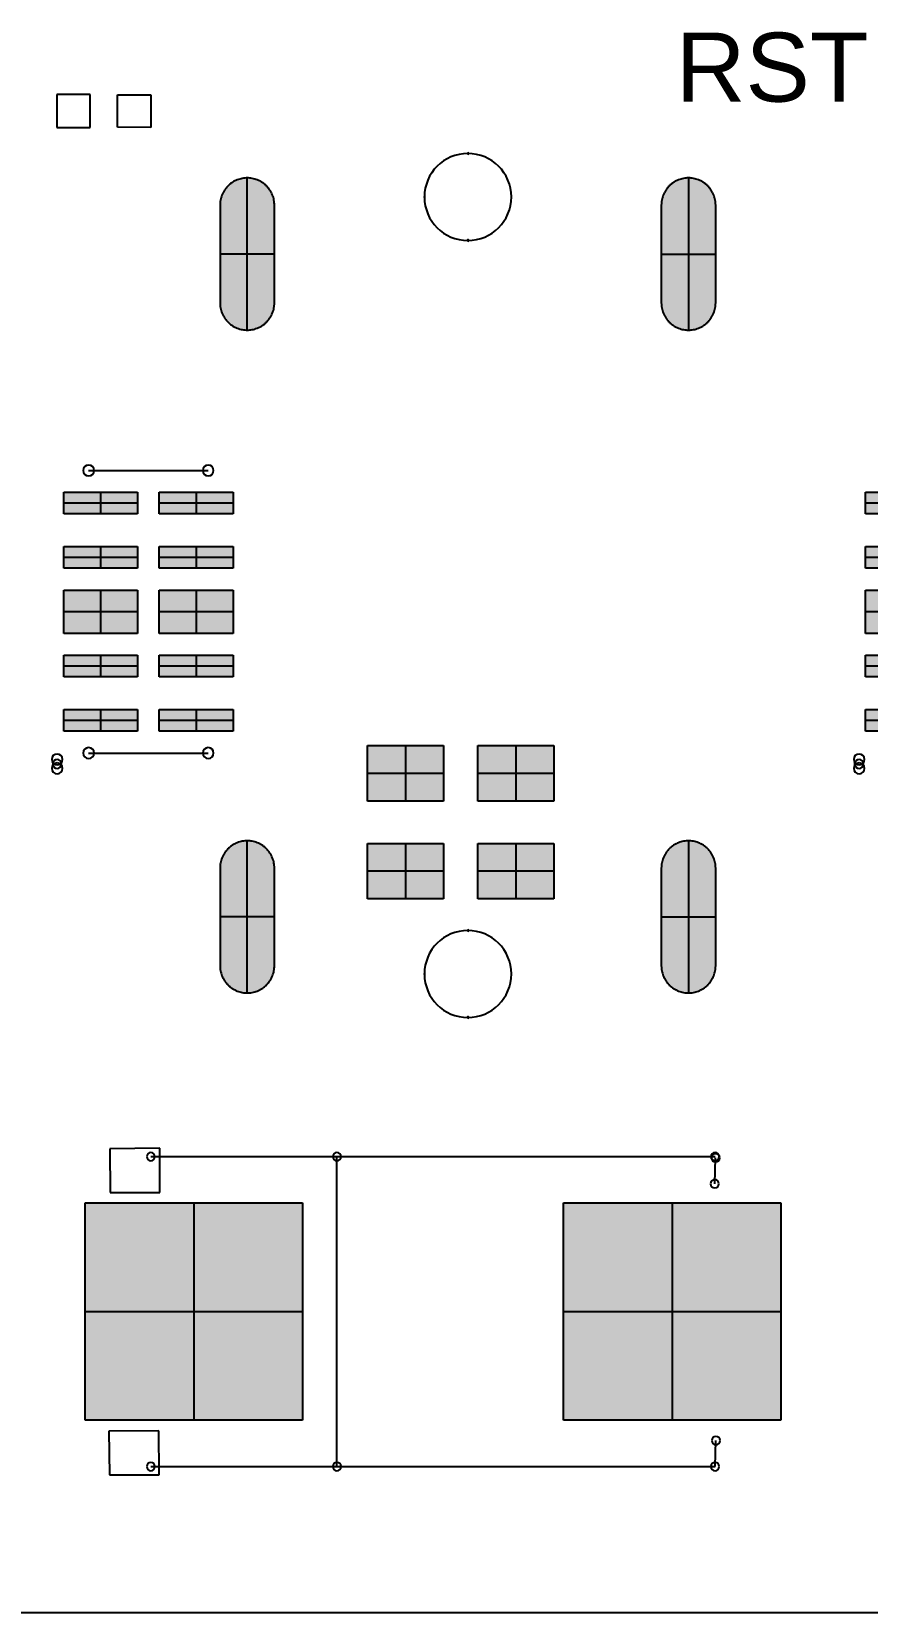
# Model space of a CAD drawing. Header units: millimetres. Extents: x -0.1 to 90.1, y -0.1 to 60.1.
# Drawn here: x 59.99 to 67.68, y 0 to 14.55 of the extents above; entities that cross this region are included whole.
import ezdxf

# ---------------------------------------------------------------- set-up
doc = ezdxf.new("R2010")
doc.units = ezdxf.units.MM
doc.layers.get('0').update_dxf_attribs({"color": 18, "true_color": 0x000000})
for name, color, linetype, true_color in [('Bottom Overlay', 54, 'Continuous', 0x999900), ('Bottom Paste', 16, 'Continuous', 0x7f0000), ('Mechanical 1', 6, 'Continuous', 0xff00ff), ('Pad Holes', 156, 'Continuous', 0x003f7f)]:
    doc.layers.add(name, color=color, linetype=linetype, true_color=true_color)
doc.styles.add('Arial Regular', font='arial.ttf')

# ---------------------------------------------------------------- blocks, each defined once
blk = doc.blocks.new('R0402_B_326')
at = {"layer": 'Bottom Paste', "true_color": 0x7f0000}
for points in [[(-0.195, 0.35), (-0.195, -0.35), (-0.705, -0.35), (-0.705, 0.35)], [(0.705, 0.35), (0.705, -0.35), (0.195, -0.35), (0.195, 0.35)]]:
    blk.add_hatch(color=16, dxfattribs=at).paths.add_polyline_path(points, flags=0)
at = {"layer": 'Bottom Paste', "color": 16, "true_color": 0x7f0000}
for p, q in [((-0.45, 0.35), (-0.45, -0.35)), ((0.45, 0.35), (0.45, -0.35)), ((-0.705, 0), (-0.195, 0)), ((0.195, 0), (0.705, 0))]:
    blk.add_line(p, q, dxfattribs=at)
for points in [[(-0.705, -0.35), (-0.705, 0), (-0.705, 0.35)], [(-0.705, 0.35), (-0.45, 0.35), (-0.195, 0.35)], [(-0.195, 0.35), (-0.195, 0), (-0.195, -0.35)], [(0.195, -0.35), (0.195, 0), (0.195, 0.35)], [(0.195, 0.35), (0.45, 0.35), (0.705, 0.35)], [(0.705, 0.35), (0.705, 0), (0.705, -0.35)], [(-0.195, -0.35), (-0.45, -0.35), (-0.705, -0.35)], [(0.705, -0.35), (0.45, -0.35), (0.195, -0.35)]]:
    blk.add_open_spline(points, degree=2, dxfattribs=at)
blk = doc.blocks.new('R0402_B_325')
at = {"layer": 'Bottom Paste', "true_color": 0x7f0000}
for points in [[(-0.195, 0.35), (-0.195, -0.35), (-0.705, -0.35), (-0.705, 0.35)], [(0.705, 0.35), (0.705, -0.35), (0.195, -0.35), (0.195, 0.35)]]:
    blk.add_hatch(color=16, dxfattribs=at).paths.add_polyline_path(points, flags=0)
at = {"layer": 'Bottom Paste', "color": 16, "true_color": 0x7f0000}
for p, q in [((-0.45, 0.35), (-0.45, -0.35)), ((0.45, 0.35), (0.45, -0.35)), ((-0.705, 0), (-0.195, 0)), ((0.195, 0), (0.705, 0))]:
    blk.add_line(p, q, dxfattribs=at)
for points in [[(-0.705, -0.35), (-0.705, 0), (-0.705, 0.35)], [(-0.705, 0.35), (-0.45, 0.35), (-0.195, 0.35)], [(-0.195, 0.35), (-0.195, 0), (-0.195, -0.35)], [(0.195, -0.35), (0.195, 0), (0.195, 0.35)], [(0.195, 0.35), (0.45, 0.35), (0.705, 0.35)], [(0.705, 0.35), (0.705, 0), (0.705, -0.35)], [(-0.195, -0.35), (-0.45, -0.35), (-0.705, -0.35)], [(0.705, -0.35), (0.45, -0.35), (0.195, -0.35)]]:
    blk.add_open_spline(points, degree=2, dxfattribs=at)
blk = doc.blocks.new('SLP2510P8_L2_5_W1_0_P0_50_BL_B_278')
at = {"layer": 'Bottom Paste', "true_color": 0x7f0000}
for points in [[(-1.1, 0.78), (-0.9, 0.78), (-0.9, 0.1), (-1.1, 0.1)], [(-0.6, 0.78), (-0.4, 0.78), (-0.4, 0.1), (-0.6, 0.1)], [(-0.2, 0.78), (0.2, 0.78), (0.2, 0.1), (-0.2, 0.1)], [(0.4, 0.78), (0.6, 0.78), (0.6, 0.1), (0.4, 0.1)], [(0.9, 0.78), (1.1, 0.78), (1.1, 0.1), (0.9, 0.1)], [(-1.1, -0.1), (-0.9, -0.1), (-0.9, -0.78), (-1.1, -0.78)], [(-0.6, -0.1), (-0.4, -0.1), (-0.4, -0.78), (-0.6, -0.78)], [(-0.2, -0.1), (0.2, -0.1), (0.2, -0.78), (-0.2, -0.78)], [(0.4, -0.1), (0.6, -0.1), (0.6, -0.78), (0.4, -0.78)], [(0.9, -0.1), (1.1, -0.1), (1.1, -0.78), (0.9, -0.78)]]:
    blk.add_hatch(color=16, dxfattribs=at).paths.add_polyline_path(points, flags=0)
at = {"layer": 'Bottom Overlay'}
for points in [[(-1.3, 0.55), (-1.3, -0.55)], [(1.3, 0.55), (1.3, -0.55)]]:
    blk.add_lwpolyline(points, dxfattribs=at)
for centre, radius, start, end in [((-1.441, 0.84), 0.05, 0, 180), ((-1.4, 0.84), 0.0411, 0, 180), ((-1.359, 0.84), 0.05, 0, 180), ((-1.441, 0.84), 0.05, 180, 0), ((-1.4, 0.84), 0.0411, 180, 0), ((-1.359, 0.84), 0.05, 180, 0), ((-1.3, 0.55), 0.05, 0, 180), ((1.3, 0.55), 0.05, 0, 180), ((-1.3, 0.55), 0.05, 180, 0), ((1.3, 0.55), 0.05, 180, 0), ((-1.3, -0.55), 0.05, 0, 180), ((-1.3, -0.55), 0.05, 180, 0), ((1.3, -0.55), 0.05, 0, 180), ((1.3, -0.55), 0.05, 180, 0)]:
    blk.add_arc(centre, radius, start, end, dxfattribs=at)
at = {"layer": 'Bottom Paste', "color": 16, "true_color": 0x7f0000}
for p, q in [((-1, 0.1), (-1, 0.78)), ((-0.5, 0.1), (-0.5, 0.78)), ((0, 0.1), (0, 0.78)), ((0.5, 0.1), (0.5, 0.78)), ((1, 0.1), (1, 0.78)), ((-0.9, 0.44), (-1.1, 0.44)), ((-0.4, 0.44), (-0.6, 0.44)), ((0.2, 0.44), (-0.2, 0.44)), ((0.6, 0.44), (0.4, 0.44)), ((1.1, 0.44), (0.9, 0.44)), ((-1, -0.78), (-1, -0.1)), ((-0.5, -0.78), (-0.5, -0.1)), ((0, -0.78), (0, -0.1)), ((0.5, -0.78), (0.5, -0.1)), ((1, -0.78), (1, -0.1)), ((-0.9, -0.44), (-1.1, -0.44)), ((-0.4, -0.44), (-0.6, -0.44)), ((0.2, -0.44), (-0.2, -0.44)), ((0.6, -0.44), (0.4, -0.44)), ((1.1, -0.44), (0.9, -0.44))]:
    blk.add_line(p, q, dxfattribs=at)
for points in [[(-1.1, 0.78), (-1, 0.78), (-0.9, 0.78)], [(-1.1, 0.1), (-1.1, 0.44), (-1.1, 0.78)], [(-0.9, 0.78), (-0.9, 0.44), (-0.9, 0.1)], [(-0.6, 0.78), (-0.5, 0.78), (-0.4, 0.78)], [(-0.6, 0.1), (-0.6, 0.44), (-0.6, 0.78)], [(-0.4, 0.78), (-0.4, 0.44), (-0.4, 0.1)], [(-0.2, 0.78), (0, 0.78), (0.2, 0.78)], [(-0.2, 0.1), (-0.2, 0.44), (-0.2, 0.78)], [(0.2, 0.78), (0.2, 0.44), (0.2, 0.1)], [(0.4, 0.78), (0.5, 0.78), (0.6, 0.78)], [(0.4, 0.1), (0.4, 0.44), (0.4, 0.78)], [(0.6, 0.78), (0.6, 0.44), (0.6, 0.1)], [(0.9, 0.78), (1, 0.78), (1.1, 0.78)], [(0.9, 0.1), (0.9, 0.44), (0.9, 0.78)], [(1.1, 0.78), (1.1, 0.44), (1.1, 0.1)], [(-0.9, 0.1), (-1, 0.1), (-1.1, 0.1)], [(-0.4, 0.1), (-0.5, 0.1), (-0.6, 0.1)], [(0.2, 0.1), (0, 0.1), (-0.2, 0.1)], [(0.6, 0.1), (0.5, 0.1), (0.4, 0.1)], [(1.1, 0.1), (1, 0.1), (0.9, 0.1)], [(-1.1, -0.1), (-1, -0.1), (-0.9, -0.1)], [(-1.1, -0.78), (-1.1, -0.44), (-1.1, -0.1)], [(-0.9, -0.1), (-0.9, -0.44), (-0.9, -0.78)], [(-0.6, -0.1), (-0.5, -0.1), (-0.4, -0.1)], [(-0.6, -0.78), (-0.6, -0.44), (-0.6, -0.1)], [(-0.4, -0.1), (-0.4, -0.44), (-0.4, -0.78)], [(-0.2, -0.1), (0, -0.1), (0.2, -0.1)], [(-0.2, -0.78), (-0.2, -0.44), (-0.2, -0.1)], [(0.2, -0.1), (0.2, -0.44), (0.2, -0.78)], [(0.4, -0.1), (0.5, -0.1), (0.6, -0.1)], [(0.4, -0.78), (0.4, -0.44), (0.4, -0.1)], [(0.6, -0.1), (0.6, -0.44), (0.6, -0.78)], [(0.9, -0.1), (1, -0.1), (1.1, -0.1)], [(0.9, -0.78), (0.9, -0.44), (0.9, -0.1)], [(1.1, -0.1), (1.1, -0.44), (1.1, -0.78)], [(-0.9, -0.78), (-1, -0.78), (-1.1, -0.78)], [(-0.4, -0.78), (-0.5, -0.78), (-0.6, -0.78)], [(0.2, -0.78), (0, -0.78), (-0.2, -0.78)], [(0.6, -0.78), (0.5, -0.78), (0.4, -0.78)], [(1.1, -0.78), (1, -0.78), (0.9, -0.78)]]:
    blk.add_open_spline(points, degree=2, dxfattribs=at)
blk = doc.blocks.new('SLP2510P8_L2_5_W1_0_P0_50_BL_B_276')
at = {"layer": 'Bottom Paste', "true_color": 0x7f0000}
for points in [[(-1.1, 0.78), (-0.9, 0.78), (-0.9, 0.1), (-1.1, 0.1)], [(-0.6, 0.78), (-0.4, 0.78), (-0.4, 0.1), (-0.6, 0.1)], [(-0.2, 0.78), (0.2, 0.78), (0.2, 0.1), (-0.2, 0.1)], [(0.4, 0.78), (0.6, 0.78), (0.6, 0.1), (0.4, 0.1)], [(0.9, 0.78), (1.1, 0.78), (1.1, 0.1), (0.9, 0.1)], [(-1.1, -0.1), (-0.9, -0.1), (-0.9, -0.78), (-1.1, -0.78)], [(-0.6, -0.1), (-0.4, -0.1), (-0.4, -0.78), (-0.6, -0.78)], [(-0.2, -0.1), (0.2, -0.1), (0.2, -0.78), (-0.2, -0.78)], [(0.4, -0.1), (0.6, -0.1), (0.6, -0.78), (0.4, -0.78)], [(0.9, -0.1), (1.1, -0.1), (1.1, -0.78), (0.9, -0.78)]]:
    blk.add_hatch(color=16, dxfattribs=at).paths.add_polyline_path(points, flags=0)
at = {"layer": 'Bottom Overlay'}
for points in [[(-1.3, 0.55), (-1.3, -0.55)], [(1.3, 0.55), (1.3, -0.55)]]:
    blk.add_lwpolyline(points, dxfattribs=at)
for centre, radius, start, end in [((-1.441, 0.84), 0.05, 0, 180), ((-1.4, 0.84), 0.0411, 0, 180), ((-1.359, 0.84), 0.05, 0, 180), ((-1.441, 0.84), 0.05, 180, 0), ((-1.4, 0.84), 0.0411, 180, 0), ((-1.359, 0.84), 0.05, 180, 0), ((-1.3, 0.55), 0.05, 0, 180), ((1.3, 0.55), 0.05, 0, 180), ((-1.3, 0.55), 0.05, 180, 0), ((1.3, 0.55), 0.05, 180, 0), ((-1.3, -0.55), 0.05, 0, 180), ((-1.3, -0.55), 0.05, 180, 0), ((1.3, -0.55), 0.05, 0, 180), ((1.3, -0.55), 0.05, 180, 0)]:
    blk.add_arc(centre, radius, start, end, dxfattribs=at)
at = {"layer": 'Bottom Paste', "color": 16, "true_color": 0x7f0000}
for p, q in [((-1, 0.1), (-1, 0.78)), ((-0.5, 0.1), (-0.5, 0.78)), ((0, 0.1), (0, 0.78)), ((0.5, 0.1), (0.5, 0.78)), ((1, 0.1), (1, 0.78)), ((-0.9, 0.44), (-1.1, 0.44)), ((-0.4, 0.44), (-0.6, 0.44)), ((0.2, 0.44), (-0.2, 0.44)), ((0.6, 0.44), (0.4, 0.44)), ((1.1, 0.44), (0.9, 0.44)), ((-1, -0.78), (-1, -0.1)), ((-0.5, -0.78), (-0.5, -0.1)), ((0, -0.78), (0, -0.1)), ((0.5, -0.78), (0.5, -0.1)), ((1, -0.78), (1, -0.1)), ((-0.9, -0.44), (-1.1, -0.44)), ((-0.4, -0.44), (-0.6, -0.44)), ((0.2, -0.44), (-0.2, -0.44)), ((0.6, -0.44), (0.4, -0.44)), ((1.1, -0.44), (0.9, -0.44))]:
    blk.add_line(p, q, dxfattribs=at)
for points in [[(-1.1, 0.78), (-1, 0.78), (-0.9, 0.78)], [(-1.1, 0.1), (-1.1, 0.44), (-1.1, 0.78)], [(-0.9, 0.78), (-0.9, 0.44), (-0.9, 0.1)], [(-0.6, 0.78), (-0.5, 0.78), (-0.4, 0.78)], [(-0.6, 0.1), (-0.6, 0.44), (-0.6, 0.78)], [(-0.4, 0.78), (-0.4, 0.44), (-0.4, 0.1)], [(-0.2, 0.78), (0, 0.78), (0.2, 0.78)], [(-0.2, 0.1), (-0.2, 0.44), (-0.2, 0.78)], [(0.2, 0.78), (0.2, 0.44), (0.2, 0.1)], [(0.4, 0.78), (0.5, 0.78), (0.6, 0.78)], [(0.4, 0.1), (0.4, 0.44), (0.4, 0.78)], [(0.6, 0.78), (0.6, 0.44), (0.6, 0.1)], [(0.9, 0.78), (1, 0.78), (1.1, 0.78)], [(0.9, 0.1), (0.9, 0.44), (0.9, 0.78)], [(1.1, 0.78), (1.1, 0.44), (1.1, 0.1)], [(-0.9, 0.1), (-1, 0.1), (-1.1, 0.1)], [(-0.4, 0.1), (-0.5, 0.1), (-0.6, 0.1)], [(0.2, 0.1), (0, 0.1), (-0.2, 0.1)], [(0.6, 0.1), (0.5, 0.1), (0.4, 0.1)], [(1.1, 0.1), (1, 0.1), (0.9, 0.1)], [(-1.1, -0.1), (-1, -0.1), (-0.9, -0.1)], [(-1.1, -0.78), (-1.1, -0.44), (-1.1, -0.1)], [(-0.9, -0.1), (-0.9, -0.44), (-0.9, -0.78)], [(-0.6, -0.1), (-0.5, -0.1), (-0.4, -0.1)], [(-0.6, -0.78), (-0.6, -0.44), (-0.6, -0.1)], [(-0.4, -0.1), (-0.4, -0.44), (-0.4, -0.78)], [(-0.2, -0.1), (0, -0.1), (0.2, -0.1)], [(-0.2, -0.78), (-0.2, -0.44), (-0.2, -0.1)], [(0.2, -0.1), (0.2, -0.44), (0.2, -0.78)], [(0.4, -0.1), (0.5, -0.1), (0.6, -0.1)], [(0.4, -0.78), (0.4, -0.44), (0.4, -0.1)], [(0.6, -0.1), (0.6, -0.44), (0.6, -0.78)], [(0.9, -0.1), (1, -0.1), (1.1, -0.1)], [(0.9, -0.78), (0.9, -0.44), (0.9, -0.1)], [(1.1, -0.1), (1.1, -0.44), (1.1, -0.78)], [(-0.9, -0.78), (-1, -0.78), (-1.1, -0.78)], [(-0.4, -0.78), (-0.5, -0.78), (-0.6, -0.78)], [(0.2, -0.78), (0, -0.78), (-0.2, -0.78)], [(0.6, -0.78), (0.5, -0.78), (0.4, -0.78)], [(1.1, -0.78), (1, -0.78), (0.9, -0.78)]]:
    blk.add_open_spline(points, degree=2, dxfattribs=at)
blk = doc.blocks.new('SMA_L4_3_W2_6_LS5_1_RD_B_275')
at = {"layer": 'Bottom Paste', "true_color": 0x7f0000}
for points in [[(-1.2, -1), (-3.2, -1), (-3.2, 1), (-1.2, 1)], [(3.2, -1), (1.2, -1), (1.2, 1), (3.2, 1)]]:
    blk.add_hatch(color=16, dxfattribs=at).paths.add_polyline_path(points, flags=0)
at = {"layer": 'Bottom Overlay'}
for p, q in [((-2.513, 1.503), (-2.973, 1.498)), ((-2.973, 1.498), (-2.969, 1.096)), ((-2.512, 1.096), (-2.513, 1.503)), ((-2.969, 1.096), (-2.512, 1.096)), ((-2.521, -1.096), (-2.981, -1.1)), ((-2.981, -1.1), (-2.977, -1.502)), ((-2.52, -1.502), (-2.521, -1.096)), ((-2.977, -1.502), (-2.52, -1.502))]:
    blk.add_line(p, q, dxfattribs=at)
for points in [[(-2.596, 1.426), (2.596, 1.426)], [(-0.884, -1.426), (-0.884, 1.426)], [(2.593, 1.176), (2.6, 1.415)], [(2.596, -1.426), (2.603, -1.187)], [(-2.596, -1.426), (2.596, -1.426)]]:
    blk.add_lwpolyline(points, dxfattribs=at)
for centre, start, end in [((-2.596, 1.426), 0, 180), ((-0.884, 1.426), 0, 180), ((2.596, 1.426), 0, 180), ((-2.596, 1.426), 180, 0), ((-0.884, 1.426), 180, 0), ((2.596, 1.426), 180, 0), ((2.6, 1.415), 0, 180), ((2.6, 1.415), 180, 0), ((2.593, 1.176), 0, 180), ((2.593, 1.176), 180, 0), ((2.603, -1.187), 0, 180), ((2.603, -1.187), 180, 0), ((-2.596, -1.426), 0, 180), ((-2.596, -1.426), 180, 0), ((-0.884, -1.426), 0, 180), ((-0.884, -1.426), 180, 0), ((2.596, -1.426), 0, 180), ((2.596, -1.426), 0, 180), ((2.596, -1.426), 180, 0), ((2.596, -1.426), 180, 0)]:
    blk.add_arc(centre, 0.0381, start, end, dxfattribs=at)
at = {"layer": 'Bottom Paste', "color": 16, "true_color": 0x7f0000}
for p, q in [((-2.2, 1), (-2.2, -1)), ((2.2, 1), (2.2, -1)), ((-3.2, 0), (-1.2, 0)), ((1.2, 0), (3.2, 0))]:
    blk.add_line(p, q, dxfattribs=at)
for points in [[(-3.2, -1), (-3.2, 0), (-3.2, 1)], [(-3.2, 1), (-2.2, 1), (-1.2, 1)], [(-1.2, 1), (-1.2, 0), (-1.2, -1)], [(1.2, -1), (1.2, 0), (1.2, 1)], [(1.2, 1), (2.2, 1), (3.2, 1)], [(3.2, 1), (3.2, 0), (3.2, -1)], [(-1.2, -1), (-2.2, -1), (-3.2, -1)], [(3.2, -1), (2.2, -1), (1.2, -1)]]:
    blk.add_open_spline(points, degree=2, dxfattribs=at)
blk = doc.blocks.new('C0201_B_217')
at = {"layer": 'Bottom Paste'}
for p, q in [((-0.432, 0.152), (-0.124, 0.149)), ((-0.432, -0.149), (-0.432, 0.152)), ((-0.124, 0.149), (-0.124, -0.149)), ((0.432, 0.152), (0.127, 0.152)), ((0.127, 0.152), (0.127, -0.152)), ((0.432, -0.152), (0.432, 0.152)), ((-0.124, -0.149), (-0.432, -0.149)), ((0.127, -0.152), (0.432, -0.152))]:
    blk.add_line(p, q, dxfattribs=at)
blk = doc.blocks.new('USB_C_SMD_TYPEC_305_ACP16H458_52')
at = {"layer": 'Pad Holes', "true_color": 0x000000}
for points in [[(-2.6, 1.78), (-2.591, 1.78), (-2.583, 1.781), (-2.574, 1.781), (-2.566, 1.782), (-2.557, 1.784), (-2.549, 1.785), (-2.54, 1.787), (-2.532, 1.79), (-2.524, 1.792), (-2.515, 1.795), (-2.507, 1.798), (-2.499, 1.801), (-2.491, 1.805), (-2.484, 1.809), (-2.476, 1.813), (-2.469, 1.817), (-2.461, 1.822), (-2.454, 1.827), (-2.447, 1.832), (-2.441, 1.837), (-2.434, 1.843), (-2.428, 1.849), (-2.422, 1.855), (-2.416, 1.861), (-2.41, 1.868), (-2.404, 1.874), (-2.399, 1.881), (-2.394, 1.888), (-2.389, 1.895), (-2.385, 1.903), (-2.381, 1.91), (-2.377, 1.918), (-2.373, 1.926), (-2.369, 1.933), (-2.366, 1.941), (-2.363, 1.95), (-2.361, 1.958), (-2.358, 1.966), (-2.356, 1.974), (-2.354, 1.983), (-2.353, 1.991), (-2.352, 2), (-2.351, 2.009), (-2.35, 2.017), (-2.35, 2.026), (-2.35, 2.034), (-2.35, 2.043), (-2.351, 2.052), (-2.352, 2.06), (-2.353, 2.069), (-2.354, 2.077), (-2.356, 2.086), (-2.358, 2.094), (-2.361, 2.102), (-2.363, 2.111), (-2.366, 2.119), (-2.369, 2.127), (-2.373, 2.135), (-2.377, 2.142), (-2.381, 2.15), (-2.385, 2.158), (-2.389, 2.165), (-2.394, 2.172), (-2.399, 2.179), (-2.404, 2.186), (-2.41, 2.193), (-2.416, 2.199), (-2.422, 2.205), (-2.428, 2.211), (-2.434, 2.217), (-2.441, 2.223), (-2.447, 2.228), (-2.454, 2.233), (-2.461, 2.238), (-2.469, 2.243), (-2.476, 2.247), (-2.484, 2.251), (-2.491, 2.255), (-2.499, 2.259), (-2.507, 2.262), (-2.515, 2.265), (-2.524, 2.268), (-2.532, 2.271), (-2.54, 2.273), (-2.549, 2.275), (-2.557, 2.276), (-2.566, 2.278), (-2.574, 2.279), (-2.583, 2.28), (-2.591, 2.28), (-2.6, 2.28), (-3.5, 2.28), (-3.509, 2.28), (-3.517, 2.28), (-3.526, 2.279), (-3.534, 2.278), (-3.543, 2.276), (-3.551, 2.275), (-3.56, 2.273), (-3.568, 2.271), (-3.576, 2.268), (-3.585, 2.265), (-3.593, 2.262), (-3.601, 2.259), (-3.608, 2.255), (-3.616, 2.251), (-3.624, 2.247), (-3.631, 2.243), (-3.638, 2.238), (-3.645, 2.233), (-3.652, 2.228), (-3.659, 2.223), (-3.666, 2.217), (-3.672, 2.211), (-3.678, 2.205), (-3.684, 2.199), (-3.69, 2.193), (-3.695, 2.186), (-3.701, 2.179), (-3.706, 2.172), (-3.71, 2.165), (-3.715, 2.158), (-3.719, 2.15), (-3.723, 2.142), (-3.727, 2.135), (-3.73, 2.127), (-3.734, 2.119), (-3.737, 2.111), (-3.739, 2.102), (-3.742, 2.094), (-3.744, 2.086), (-3.745, 2.077), (-3.747, 2.069), (-3.748, 2.06), (-3.749, 2.052), (-3.75, 2.043), (-3.75, 2.034), (-3.75, 2.026), (-3.75, 2.017), (-3.749, 2.009), (-3.748, 2), (-3.747, 1.991), (-3.745, 1.983), (-3.744, 1.974), (-3.742, 1.966), (-3.739, 1.958), (-3.737, 1.95), (-3.734, 1.941), (-3.73, 1.933), (-3.727, 1.926), (-3.723, 1.918), (-3.719, 1.91), (-3.715, 1.903), (-3.71, 1.895), (-3.706, 1.888), (-3.701, 1.881), (-3.695, 1.874), (-3.69, 1.868), (-3.684, 1.861), (-3.678, 1.855), (-3.672, 1.849), (-3.666, 1.843), (-3.659, 1.837), (-3.652, 1.832), (-3.645, 1.827), (-3.638, 1.822), (-3.631, 1.817), (-3.624, 1.813), (-3.616, 1.809), (-3.608, 1.805), (-3.601, 1.801), (-3.593, 1.798), (-3.585, 1.795), (-3.576, 1.792), (-3.568, 1.79), (-3.56, 1.787), (-3.551, 1.785), (-3.543, 1.784), (-3.534, 1.782), (-3.526, 1.781), (-3.517, 1.781), (-3.509, 1.78), (-3.5, 1.78)], [(3.5, 1.78), (3.509, 1.78), (3.517, 1.781), (3.526, 1.781), (3.535, 1.782), (3.543, 1.784), (3.552, 1.785), (3.56, 1.787), (3.568, 1.79), (3.577, 1.792), (3.585, 1.795), (3.593, 1.798), (3.601, 1.801), (3.609, 1.805), (3.616, 1.809), (3.624, 1.813), (3.631, 1.817), (3.639, 1.822), (3.646, 1.827), (3.653, 1.832), (3.659, 1.837), (3.666, 1.843), (3.672, 1.849), (3.678, 1.855), (3.684, 1.861), (3.69, 1.868), (3.696, 1.874), (3.701, 1.881), (3.706, 1.888), (3.711, 1.895), (3.715, 1.903), (3.719, 1.91), (3.723, 1.918), (3.727, 1.925), (3.731, 1.933), (3.734, 1.941), (3.737, 1.95), (3.739, 1.958), (3.742, 1.966), (3.744, 1.974), (3.746, 1.983), (3.747, 1.991), (3.748, 2), (3.749, 2.009), (3.75, 2.017), (3.75, 2.026), (3.75, 2.034), (3.75, 2.043), (3.749, 2.052), (3.748, 2.06), (3.747, 2.069), (3.746, 2.077), (3.744, 2.086), (3.742, 2.094), (3.739, 2.102), (3.737, 2.111), (3.734, 2.119), (3.731, 2.127), (3.727, 2.135), (3.723, 2.142), (3.719, 2.15), (3.715, 2.158), (3.711, 2.165), (3.706, 2.172), (3.701, 2.179), (3.696, 2.186), (3.69, 2.193), (3.684, 2.199), (3.678, 2.205), (3.672, 2.211), (3.666, 2.217), (3.659, 2.223), (3.653, 2.228), (3.646, 2.233), (3.639, 2.238), (3.631, 2.243), (3.624, 2.247), (3.616, 2.251), (3.609, 2.255), (3.601, 2.259), (3.593, 2.262), (3.585, 2.265), (3.577, 2.268), (3.568, 2.271), (3.56, 2.273), (3.552, 2.275), (3.543, 2.276), (3.535, 2.278), (3.526, 2.279), (3.517, 2.279), (3.509, 2.28), (3.5, 2.28), (2.6, 2.28), (2.592, 2.28), (2.583, 2.279), (2.574, 2.279), (2.566, 2.278), (2.557, 2.276), (2.549, 2.275), (2.54, 2.273), (2.532, 2.271), (2.524, 2.268), (2.516, 2.265), (2.507, 2.262), (2.5, 2.259), (2.492, 2.255), (2.484, 2.251), (2.476, 2.247), (2.469, 2.243), (2.462, 2.238), (2.455, 2.233), (2.448, 2.228), (2.441, 2.223), (2.434, 2.217), (2.428, 2.211), (2.422, 2.205), (2.416, 2.199), (2.41, 2.193), (2.405, 2.186), (2.399, 2.179), (2.394, 2.172), (2.39, 2.165), (2.385, 2.158), (2.381, 2.15), (2.377, 2.142), (2.373, 2.135), (2.37, 2.127), (2.366, 2.119), (2.363, 2.111), (2.361, 2.102), (2.358, 2.094), (2.356, 2.086), (2.355, 2.077), (2.353, 2.069), (2.352, 2.06), (2.351, 2.052), (2.35, 2.043), (2.35, 2.034), (2.35, 2.026), (2.35, 2.017), (2.351, 2.009), (2.352, 2), (2.353, 1.991), (2.355, 1.983), (2.356, 1.974), (2.358, 1.966), (2.361, 1.958), (2.363, 1.95), (2.366, 1.941), (2.37, 1.933), (2.373, 1.925), (2.377, 1.918), (2.381, 1.91), (2.385, 1.903), (2.39, 1.895), (2.394, 1.888), (2.399, 1.881), (2.405, 1.874), (2.41, 1.868), (2.416, 1.861), (2.422, 1.855), (2.428, 1.849), (2.434, 1.843), (2.441, 1.837), (2.448, 1.832), (2.455, 1.827), (2.462, 1.822), (2.469, 1.817), (2.476, 1.813), (2.484, 1.809), (2.492, 1.805), (2.5, 1.801), (2.507, 1.798), (2.516, 1.795), (2.524, 1.792), (2.532, 1.79), (2.54, 1.787), (2.549, 1.785), (2.557, 1.784), (2.566, 1.782), (2.574, 1.781), (2.583, 1.781), (2.592, 1.78), (2.6, 1.78)], [(-2.6, -2.28), (-2.592, -2.28), (-2.583, -2.279), (-2.574, -2.279), (-2.566, -2.278), (-2.557, -2.276), (-2.549, -2.275), (-2.54, -2.273), (-2.532, -2.271), (-2.524, -2.268), (-2.516, -2.265), (-2.507, -2.262), (-2.5, -2.259), (-2.492, -2.255), (-2.484, -2.251), (-2.476, -2.247), (-2.469, -2.243), (-2.462, -2.238), (-2.455, -2.233), (-2.448, -2.228), (-2.441, -2.223), (-2.434, -2.217), (-2.428, -2.211), (-2.422, -2.205), (-2.416, -2.199), (-2.41, -2.193), (-2.405, -2.186), (-2.399, -2.179), (-2.394, -2.172), (-2.39, -2.165), (-2.385, -2.158), (-2.381, -2.15), (-2.377, -2.142), (-2.373, -2.135), (-2.37, -2.127), (-2.366, -2.119), (-2.363, -2.111), (-2.361, -2.102), (-2.358, -2.094), (-2.356, -2.086), (-2.355, -2.077), (-2.353, -2.069), (-2.352, -2.06), (-2.351, -2.052), (-2.35, -2.043), (-2.35, -2.034), (-2.35, -2.026), (-2.35, -2.017), (-2.351, -2.009), (-2.352, -2), (-2.353, -1.991), (-2.355, -1.983), (-2.356, -1.974), (-2.358, -1.966), (-2.361, -1.958), (-2.363, -1.95), (-2.366, -1.941), (-2.37, -1.933), (-2.373, -1.925), (-2.377, -1.918), (-2.381, -1.91), (-2.385, -1.903), (-2.39, -1.895), (-2.394, -1.888), (-2.399, -1.881), (-2.405, -1.874), (-2.41, -1.868), (-2.416, -1.861), (-2.422, -1.855), (-2.428, -1.849), (-2.434, -1.843), (-2.441, -1.837), (-2.448, -1.832), (-2.455, -1.827), (-2.462, -1.822), (-2.469, -1.817), (-2.476, -1.813), (-2.484, -1.809), (-2.492, -1.805), (-2.5, -1.801), (-2.507, -1.798), (-2.516, -1.795), (-2.524, -1.792), (-2.532, -1.79), (-2.54, -1.787), (-2.549, -1.785), (-2.557, -1.784), (-2.566, -1.782), (-2.574, -1.781), (-2.583, -1.781), (-2.592, -1.78), (-2.6, -1.78), (-3.5, -1.78), (-3.509, -1.78), (-3.517, -1.781), (-3.526, -1.781), (-3.535, -1.782), (-3.543, -1.784), (-3.552, -1.785), (-3.56, -1.787), (-3.568, -1.79), (-3.577, -1.792), (-3.585, -1.795), (-3.593, -1.798), (-3.601, -1.801), (-3.609, -1.805), (-3.616, -1.809), (-3.624, -1.813), (-3.631, -1.817), (-3.639, -1.822), (-3.646, -1.827), (-3.653, -1.832), (-3.659, -1.837), (-3.666, -1.843), (-3.672, -1.849), (-3.678, -1.855), (-3.684, -1.861), (-3.69, -1.868), (-3.696, -1.874), (-3.701, -1.881), (-3.706, -1.888), (-3.711, -1.895), (-3.715, -1.903), (-3.719, -1.91), (-3.723, -1.918), (-3.727, -1.925), (-3.731, -1.933), (-3.734, -1.941), (-3.737, -1.95), (-3.739, -1.958), (-3.742, -1.966), (-3.744, -1.974), (-3.746, -1.983), (-3.747, -1.991), (-3.748, -2), (-3.749, -2.009), (-3.75, -2.017), (-3.75, -2.026), (-3.75, -2.034), (-3.75, -2.043), (-3.749, -2.052), (-3.748, -2.06), (-3.747, -2.069), (-3.746, -2.077), (-3.744, -2.086), (-3.742, -2.094), (-3.739, -2.102), (-3.737, -2.111), (-3.734, -2.119), (-3.731, -2.127), (-3.727, -2.135), (-3.723, -2.142), (-3.719, -2.15), (-3.715, -2.158), (-3.711, -2.165), (-3.706, -2.172), (-3.701, -2.179), (-3.696, -2.186), (-3.69, -2.193), (-3.684, -2.199), (-3.678, -2.205), (-3.672, -2.211), (-3.666, -2.217), (-3.659, -2.223), (-3.653, -2.228), (-3.646, -2.233), (-3.639, -2.238), (-3.631, -2.243), (-3.624, -2.247), (-3.616, -2.251), (-3.609, -2.255), (-3.601, -2.259), (-3.593, -2.262), (-3.585, -2.265), (-3.577, -2.268), (-3.568, -2.271), (-3.56, -2.273), (-3.552, -2.275), (-3.543, -2.276), (-3.535, -2.278), (-3.526, -2.279), (-3.517, -2.279), (-3.509, -2.28), (-3.5, -2.28)], [(3.5, -2.28), (3.509, -2.28), (3.517, -2.28), (3.526, -2.279), (3.534, -2.278), (3.543, -2.276), (3.551, -2.275), (3.56, -2.273), (3.568, -2.271), (3.576, -2.268), (3.585, -2.265), (3.593, -2.262), (3.601, -2.259), (3.608, -2.255), (3.616, -2.251), (3.624, -2.247), (3.631, -2.243), (3.638, -2.238), (3.645, -2.233), (3.652, -2.228), (3.659, -2.223), (3.666, -2.217), (3.672, -2.211), (3.678, -2.205), (3.684, -2.199), (3.69, -2.193), (3.695, -2.186), (3.701, -2.179), (3.706, -2.172), (3.71, -2.165), (3.715, -2.158), (3.719, -2.15), (3.723, -2.142), (3.727, -2.135), (3.73, -2.127), (3.734, -2.119), (3.737, -2.111), (3.739, -2.102), (3.742, -2.094), (3.744, -2.086), (3.745, -2.077), (3.747, -2.069), (3.748, -2.06), (3.749, -2.052), (3.75, -2.043), (3.75, -2.034), (3.75, -2.026), (3.75, -2.017), (3.749, -2.009), (3.748, -2), (3.747, -1.991), (3.745, -1.983), (3.744, -1.974), (3.742, -1.966), (3.739, -1.958), (3.737, -1.95), (3.734, -1.941), (3.73, -1.933), (3.727, -1.926), (3.723, -1.918), (3.719, -1.91), (3.715, -1.903), (3.71, -1.895), (3.706, -1.888), (3.701, -1.881), (3.695, -1.874), (3.69, -1.868), (3.684, -1.861), (3.678, -1.855), (3.672, -1.849), (3.666, -1.843), (3.659, -1.837), (3.652, -1.832), (3.645, -1.827), (3.638, -1.822), (3.631, -1.817), (3.624, -1.813), (3.616, -1.809), (3.608, -1.805), (3.601, -1.801), (3.593, -1.798), (3.585, -1.795), (3.576, -1.792), (3.568, -1.79), (3.56, -1.787), (3.551, -1.785), (3.543, -1.784), (3.534, -1.782), (3.526, -1.781), (3.517, -1.781), (3.509, -1.78), (3.5, -1.78), (2.6, -1.78), (2.591, -1.78), (2.583, -1.781), (2.574, -1.781), (2.566, -1.782), (2.557, -1.784), (2.549, -1.785), (2.54, -1.787), (2.532, -1.79), (2.524, -1.792), (2.515, -1.795), (2.507, -1.798), (2.499, -1.801), (2.491, -1.805), (2.484, -1.809), (2.476, -1.813), (2.469, -1.817), (2.461, -1.822), (2.454, -1.827), (2.447, -1.832), (2.441, -1.837), (2.434, -1.843), (2.428, -1.849), (2.422, -1.855), (2.416, -1.861), (2.41, -1.868), (2.404, -1.874), (2.399, -1.881), (2.394, -1.888), (2.389, -1.895), (2.385, -1.903), (2.381, -1.91), (2.377, -1.918), (2.373, -1.926), (2.369, -1.933), (2.366, -1.941), (2.363, -1.95), (2.361, -1.958), (2.358, -1.966), (2.356, -1.974), (2.354, -1.983), (2.353, -1.991), (2.352, -2), (2.351, -2.009), (2.35, -2.017), (2.35, -2.026), (2.35, -2.034), (2.35, -2.043), (2.351, -2.052), (2.352, -2.06), (2.353, -2.069), (2.354, -2.077), (2.356, -2.086), (2.358, -2.094), (2.361, -2.102), (2.363, -2.111), (2.366, -2.119), (2.369, -2.127), (2.373, -2.135), (2.377, -2.142), (2.381, -2.15), (2.385, -2.158), (2.389, -2.165), (2.394, -2.172), (2.399, -2.179), (2.404, -2.186), (2.41, -2.193), (2.416, -2.199), (2.422, -2.205), (2.428, -2.211), (2.434, -2.217), (2.441, -2.223), (2.447, -2.228), (2.454, -2.233), (2.461, -2.238), (2.469, -2.243), (2.476, -2.247), (2.484, -2.251), (2.491, -2.255), (2.499, -2.259), (2.507, -2.262), (2.515, -2.265), (2.524, -2.268), (2.532, -2.271), (2.54, -2.273), (2.549, -2.275), (2.557, -2.276), (2.566, -2.278), (2.574, -2.279), (2.583, -2.28), (2.591, -2.28), (2.6, -2.28)]]:
    blk.add_hatch(color=18, dxfattribs=at).paths.add_polyline_path(points, flags=0)
at = {"layer": 'Mechanical 1'}
for centre, radius, start, end in [((-3.575, 0), 0.4, 0, 180), ((3.575, 0), 0.4, 0, 180), ((-3.975, 0), 0.00635, 0, 180), ((-3.175, 0), 0.00635, 0, 180), ((3.175, 0), 0.00635, 0, 180), ((3.975, 0), 0.00635, 0, 180), ((-3.975, 0), 0.00635, 180, 0), ((-3.575, 0), 0.4, 180, 0), ((-3.175, 0), 0.00635, 180, 0), ((3.175, 0), 0.00635, 180, 0), ((3.575, 0), 0.4, 180, 0), ((3.975, 0), 0.00635, 180, 0)]:
    blk.add_arc(centre, radius, start, end, dxfattribs=at)
at = {"layer": 'Pad Holes', "color": 18, "true_color": 0x000000}
for p, q in [((-3.05, 1.78), (-3.05, 2.28)), ((3.05, 1.78), (3.05, 2.28)), ((-3.75, 2.03), (-2.35, 2.03)), ((2.35, 2.03), (3.75, 2.03)), ((-3.05, -1.78), (-3.05, -2.28)), ((3.05, -1.78), (3.05, -2.28)), ((-2.35, -2.03), (-3.75, -2.03)), ((3.75, -2.03), (2.35, -2.03))]:
    blk.add_line(p, q, dxfattribs=at)
for points in [[(-3.5, 2.28), (-3.75, 2.28), (-3.75, 2.03), (-3.75, 1.78), (-3.5, 1.78)], [(-2.6, 1.78), (-2.35, 1.78), (-2.35, 2.03), (-2.35, 2.28), (-2.6, 2.28)], [(2.6, 2.28), (2.35, 2.28), (2.35, 2.03), (2.35, 1.78), (2.6, 1.78)], [(3.5, 1.78), (3.75, 1.78), (3.75, 2.03), (3.75, 2.28), (3.5, 2.28)], [(-3.5, -1.78), (-3.75, -1.78), (-3.75, -2.03), (-3.75, -2.28), (-3.5, -2.28)], [(-2.6, -2.28), (-2.35, -2.28), (-2.35, -2.03), (-2.35, -1.78), (-2.6, -1.78)], [(2.6, -1.78), (2.35, -1.78), (2.35, -2.03), (2.35, -2.28), (2.6, -2.28)], [(3.5, -2.28), (3.75, -2.28), (3.75, -2.03), (3.75, -1.78), (3.5, -1.78)]]:
    blk.add_rational_spline(points, [1, 0.707106781187, 1, 0.707106781187, 1], degree=2, knots=[0, 0, 0, 0.3927182, 0.3927182, 0.7854365, 0.7854365, 0.7854365], dxfattribs=at)
for points in [[(-2.6, 2.28), (-3.05, 2.28), (-3.5, 2.28)], [(3.5, 2.28), (3.05, 2.28), (2.6, 2.28)], [(-3.5, 1.78), (-3.05, 1.78), (-2.6, 1.78)], [(2.6, 1.78), (3.05, 1.78), (3.5, 1.78)], [(-2.6, -1.78), (-3.05, -1.78), (-3.5, -1.78)], [(3.5, -1.78), (3.05, -1.78), (2.6, -1.78)], [(-3.5, -2.28), (-3.05, -2.28), (-2.6, -2.28)], [(2.6, -2.28), (3.05, -2.28), (3.5, -2.28)]]:
    blk.add_open_spline(points, degree=2, dxfattribs=at)

msp = doc.modelspace()

# ---------------------------------------------------------------- linework, layer by layer
at = {"layer": 'Mechanical 1'}
msp.add_lwpolyline([(1, 0), (89, 0)], dxfattribs=at)
for centre, radius, start, end in [((64, 13.025), 0.4, 0, 180), ((63.6, 13.025), 0.0025, 0, 180), ((63.6, 13.025), 0.0025, 180, 0), ((64, 13.025), 0.4, 180, 0), ((64.4, 13.025), 0.0025, 0, 180), ((64.4, 13.025), 0.0025, 180, 0), ((64, 5.875), 0.4, 0, 180), ((63.6, 5.875), 0.0025, 0, 180), ((63.6, 5.875), 0.0025, 180, 0), ((64, 5.875), 0.4, 180, 0), ((64.4, 5.875), 0.0025, 0, 180), ((64.4, 5.875), 0.0025, 180, 0)]:
    msp.add_arc(centre, radius, start, end, dxfattribs=at)

# ---------------------------------------------------------------- block references
for name, p, rotation in [('C0201_B_217', (60.651, 13.817), 180), ('USB_C_SMD_TYPEC_305_ACP16H458_52', (64, 9.45), 270), ('SLP2510P8_L2_5_W1_0_P0_50_BL_B_276', (61.061, 9.208), 90), ('SLP2510P8_L2_5_W1_0_P0_50_BL_B_278', (68.44, 9.208), 90), ('R0402_B_326', (63.425, 7.271), 270), ('R0402_B_325', (64.441, 7.271), 270)]:
    msp.add_blockref(name, p, dxfattribs=dict(rotation=rotation))
msp.add_blockref('SMA_L4_3_W2_6_LS5_1_RD_B_275', (63.679, 2.768))

# ---------------------------------------------------------------- texts
at = {"layer": 'Bottom Overlay', "insert": (65.914, 13.893), "char_height": 0.635, "width": 4.7763, "attachment_point": 7, "style": 'Arial Regular'}
msp.add_mtext('RST', dxfattribs=at)

doc.saveas('drawing.dxf')
